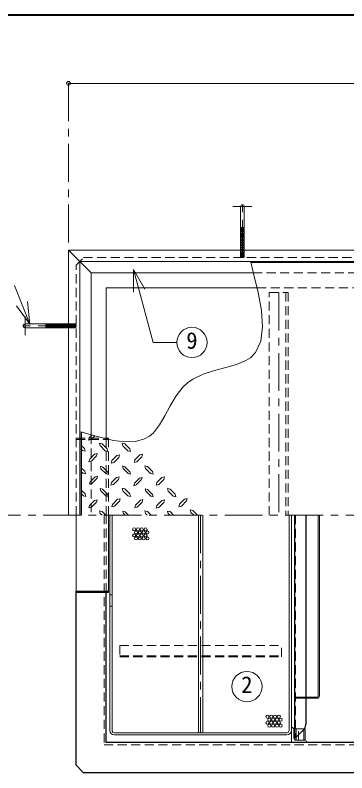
# Model space of a CAD drawing. Units: millimetres at full size, sheet at 1:10; details may follow other scales. Extents: x -2125 to 1925, y -1405 to 1405.
# Drawn here: x -1218 to -780, y 405 to 1405 of the extents above; entities that cross this region are included whole.
import ezdxf
from ezdxf.enums import TextEntityAlignment as Align

# ---------------------------------------------------------------- set-up
doc = ezdxf.new("R2010")
doc.units = ezdxf.units.MM
doc.header["$LTSCALE"] = 10
doc.header["$PDMODE"] = 32
doc.header["$PDSIZE"] = 5
doc.linetypes.add('CHAIN1', pattern=[8, 5, -1, 1, -1])
doc.linetypes.add('DASHED1', pattern=[1.8, 1.2, -0.6])
doc.layers.add('0-6', color=5, linetype='Continuous', lineweight=25)
doc.layers.add('0-A', color=4, linetype='Continuous', lineweight=9)
doc.styles.add('ＭＳ ゴシック', font='')
doc.styles.get('ＭＳ ゴシック').set_extended_font_data('MS Gothic')

msp = doc.modelspace()

# ---------------------------------------------------------------- linework, layer by layer
at = {"layer": '0-6'}
for p, q in [((-849.05, 745.02), (-849.05, 451.02)), ((-834.05, 745.02), (-834.05, 468.73)), ((-836.95, 461.68), (-847.55, 451.02)), ((-849.05, 451.02), (-847.55, 451.02))]:
    msp.add_line(p, q, dxfattribs=at)
at = {"layer": '0-6', "color": 7, "linetype": 'DASHED1', "lineweight": 18}
msp.add_line((-847.55, 745.02), (-847.55, 451.02), dxfattribs=at)
at = {"layer": '0-6', "color": 4, "linetype": 'DASHED1', "lineweight": 9}
for p, q in [((-846.05, 505.02), (-834.05, 505.02)), ((-834.05, 503.52), (-846.05, 503.52))]:
    msp.add_line(p, q, dxfattribs=at)
for radius, start in [(3, 90.00252), (1.5, 90)]:
    msp.add_arc((-846.05, 502.02), radius, start, 180, dxfattribs=at)
at = {"layer": '0-6'}
msp.add_arc((-844.05, 468.73), 10, 315.18818, 0, dxfattribs=at)
at = {"layer": '0-A', "color": 1, "lineweight": 40}
msp.add_line((1925.2, 1405.02), (-2124.8, 1405.02), dxfattribs=at)
at = {"layer": '0-A', "linetype": 'CHAIN1'}
for p, q in [((-1147.8, 1105.02), (-1147.8, 1315.02)), ((-917.8, 1085.02), (-917.8, 1164.92)), ((-930.3, 1152.42), (-905.3, 1152.42)), ((-869.8, 1039.02), (-869.8, 745.02)), ((-1205.19, 1007.52), (-1205.19, 982.52)), ((-1137.8, 995.02), (-1217.69, 995.02)), ((-1261.13, 745.02), (817.2, 745.02)), ((-973.05, 745.02), (-973.05, 458.02))]:
    msp.add_line(p, q, dxfattribs=at)
at = {"layer": '0-A'}
for p, q in [((-1147.8, 1315.02), (452.2, 1315.02)), ((-920.3, 1124.92), (-915.3, 1124.92)), ((-915.3, 1124.05), (-920.3, 1124.46)), ((-915.3, 1123.04), (-920.3, 1123.45)), ((-915.3, 1122.04), (-920.3, 1122.45)), ((-915.3, 1121.04), (-920.3, 1121.45)), ((-915.3, 1120.03), (-920.3, 1120.44)), ((-915.3, 1119.03), (-920.3, 1119.44)), ((-915.3, 1118.03), (-920.3, 1118.44)), ((-915.3, 1117.02), (-920.3, 1117.43)), ((-915.3, 1116.02), (-920.3, 1116.43)), ((-915.3, 1115.02), (-920.3, 1115.43)), ((-915.3, 1114.01), (-920.3, 1114.42)), ((-915.3, 1113.01), (-920.3, 1113.42)), ((-915.3, 1112.01), (-920.3, 1112.42)), ((-915.3, 1111), (-920.3, 1111.41)), ((-915.3, 1110), (-920.3, 1110.41)), ((-915.3, 1109), (-920.3, 1109.41)), ((-915.3, 1107.99), (-920.3, 1108.4)), ((-915.3, 1106.99), (-920.3, 1107.4)), ((-915.3, 1105.99), (-920.3, 1106.4)), ((-915.3, 1104.98), (-920.3, 1105.39)), ((-915.3, 1103.98), (-920.3, 1104.39)), ((-915.3, 1102.98), (-920.3, 1103.39)), ((-915.3, 1101.97), (-920.3, 1102.38)), ((-915.3, 1100.97), (-920.3, 1101.38)), ((-915.3, 1099.97), (-920.3, 1100.38)), ((-915.3, 1098.96), (-920.3, 1099.37)), ((-915.3, 1097.96), (-920.3, 1098.37)), ((-915.3, 1096.96), (-920.3, 1097.37)), ((-915.3, 1095.95), (-920.3, 1096.36)), ((-916.13, 1095.02), (-920.3, 1095.36)), ((-1132.8, 1080.02), (-1117.8, 1065.02)), ((-1117.8, 851.09), (-1117.8, 1065.02)), ((-903.2, 1065.02), (-1117.8, 1065.02)), ((-1097.8, 1045.02), (-898.46, 1045.02)), ((-1097.8, 846.52), (-1097.8, 1045.02)), ((-1177.69, 997.52), (-1177.69, 992.52)), ((-1176.82, 992.52), (-1177.23, 997.52)), ((-1175.82, 992.52), (-1176.23, 997.52)), ((-1174.82, 992.52), (-1175.23, 997.52)), ((-1173.81, 992.52), (-1174.22, 997.52)), ((-1172.81, 992.52), (-1173.22, 997.52)), ((-1171.81, 992.52), (-1172.22, 997.52)), ((-1170.8, 992.52), (-1171.21, 997.52)), ((-1169.8, 992.52), (-1170.21, 997.52)), ((-1168.8, 992.52), (-1169.21, 997.52)), ((-1167.79, 992.52), (-1168.2, 997.52)), ((-1166.79, 992.52), (-1167.2, 997.52)), ((-1165.79, 992.52), (-1166.2, 997.52)), ((-1164.78, 992.52), (-1165.19, 997.52)), ((-1163.78, 992.52), (-1164.19, 997.52)), ((-1162.78, 992.52), (-1163.19, 997.52)), ((-1161.77, 992.52), (-1162.18, 997.52)), ((-1160.77, 992.52), (-1161.18, 997.52)), ((-1159.77, 992.52), (-1160.18, 997.52)), ((-1158.76, 992.52), (-1159.17, 997.52)), ((-1157.76, 992.52), (-1158.17, 997.52)), ((-1156.76, 992.52), (-1157.17, 997.52)), ((-1155.75, 992.52), (-1156.16, 997.52)), ((-1154.75, 992.52), (-1155.16, 997.52)), ((-1153.75, 992.52), (-1154.16, 997.52)), ((-1152.74, 992.52), (-1153.15, 997.52)), ((-1151.74, 992.52), (-1152.15, 997.52)), ((-1150.74, 992.52), (-1151.15, 997.52)), ((-1149.73, 992.52), (-1150.14, 997.52)), ((-1148.73, 992.52), (-1149.14, 997.52)), ((-1147.8, 993.35), (-1148.14, 997.52)), ((-1116.86, 850.83), (-1120.35, 847.29)), ((-1121.29, 843.93), (-1120.35, 847.29)), ((-1117.93, 844.77), (-1121.29, 843.93)), ((-1113.01, 849.77), (-1117.93, 844.77)), ((-1106.7, 840.15), (-1103.34, 839.31)), ((-1105.86, 836.89), (-1106.7, 840.15)), ((-1100.52, 846.52), (-1094.8, 846.52)), ((-1094.8, 845.24), (-1094.8, 846.52)), ((-1076.67, 840.04), (-1073.31, 839.1)), ((-1075.83, 836.68), (-1076.67, 840.04)), ((-1126.65, 833.01), (-1130.8, 837.16)), ((-1129.17, 830.49), (-1130.8, 832.12)), ((-1129.17, 830.49), (-1125.81, 829.65)), ((-1126.65, 833.01), (-1125.81, 829.65)), ((-1099.14, 830.17), (-1105.86, 836.89)), ((-1096.72, 832.69), (-1103.34, 839.31)), ((-1099.14, 830.17), (-1095.88, 829.33)), ((-1096.72, 832.69), (-1095.88, 829.33)), ((-1069.21, 830.07), (-1075.83, 836.68)), ((-1066.8, 832.48), (-1073.31, 839.1)), ((-1069.21, 830.07), (-1065.85, 829.12)), ((-1066.8, 832.48), (-1065.85, 829.12)), ((-1113.21, 825.66), (-1119.72, 819.04)), ((-1110.69, 823.24), (-1117.3, 816.52)), ((-1113.21, 825.66), (-1109.85, 826.5)), ((-1110.69, 823.24), (-1109.85, 826.5)), ((-1083.7, 823.77), (-1090.32, 817.15)), ((-1081.29, 821.35), (-1087.9, 814.74)), ((-1083.7, 823.77), (-1080.34, 824.71)), ((-1081.29, 821.35), (-1080.34, 824.71)), ((-1053.25, 824.61), (-1059.87, 817.99)), ((-1053.25, 824.61), (-1049.89, 825.55)), ((-1050.84, 822.19), (-1049.89, 825.55)), ((-1120.66, 815.68), (-1119.72, 819.04)), ((-1117.3, 816.52), (-1120.66, 815.68)), ((-1076.56, 810.01), (-1073.2, 809.07)), ((-1075.62, 806.65), (-1076.56, 810.01)), ((-1046.74, 810.01), (-1043.38, 809.17)), ((-1045.9, 806.76), (-1046.74, 810.01)), ((-1126.33, 803.19), (-1130.8, 807.65)), ((-1128.75, 800.67), (-1130.8, 802.72)), ((-1128.75, 800.67), (-1125.39, 799.83)), ((-1126.33, 803.19), (-1125.39, 799.83)), ((-1105.65, 809.59), (-1102.29, 808.65)), ((-1104.81, 806.23), (-1105.65, 809.59)), ((-1098.09, 799.62), (-1104.81, 806.23)), ((-1095.67, 802.03), (-1102.29, 808.65)), ((-1095.67, 802.03), (-1094.83, 798.67)), ((-1069, 800.04), (-1075.62, 806.65)), ((-1066.59, 802.45), (-1073.2, 809.07)), ((-1069, 800.04), (-1065.64, 799.09)), ((-1066.59, 802.45), (-1065.64, 799.09)), ((-1039.18, 800.14), (-1045.9, 806.76)), ((-1036.77, 802.56), (-1043.38, 809.17)), ((-1039.18, 800.14), (-1035.93, 799.2)), ((-1036.77, 802.56), (-1035.93, 799.2)), ((-1112.68, 795.84), (-1119.3, 789.22)), ((-1110.27, 793.42), (-1116.88, 786.81)), ((-1112.68, 795.84), (-1109.32, 796.78)), ((-1110.27, 793.42), (-1109.32, 796.78)), ((-1098.09, 799.62), (-1094.83, 798.67)), ((-1084.23, 794.68), (-1090.74, 788.07)), ((-1081.71, 792.27), (-1088.32, 785.55)), ((-1084.23, 794.68), (-1080.87, 795.52)), ((-1081.71, 792.27), (-1080.87, 795.52)), ((-1053.88, 793.95), (-1060.5, 787.33)), ((-1051.47, 791.53), (-1058.08, 784.92)), ((-1053.88, 793.95), (-1050.52, 794.89)), ((-1051.47, 791.53), (-1050.52, 794.89)), ((-1024.27, 794.68), (-1030.89, 788.07)), ((-1021.86, 792.27), (-1028.47, 785.55)), ((-1024.27, 794.68), (-1020.91, 795.52)), ((-1021.86, 792.27), (-1020.91, 795.52)), ((-1120.14, 785.86), (-1119.3, 789.22)), ((-1116.88, 786.81), (-1120.14, 785.86)), ((-1106.07, 780.4), (-1102.71, 779.56)), ((-1105.12, 777.15), (-1106.07, 780.4)), ((-1091.68, 784.71), (-1090.74, 788.07)), ((-1088.32, 785.55), (-1091.68, 784.71)), ((-1076.67, 780.61), (-1073.31, 779.67)), ((-1075.83, 777.25), (-1076.67, 780.61)), ((-1061.34, 783.97), (-1060.5, 787.33)), ((-1058.08, 784.92), (-1061.34, 783.97)), ((-1031.73, 784.71), (-1030.89, 788.07)), ((-1028.47, 785.55), (-1031.73, 784.71)), ((-1125.7, 773.16), (-1130.8, 778.25)), ((-1128.12, 770.64), (-1130.8, 773.7)), ((-1128.12, 770.64), (-1124.76, 769.8)), ((-1125.7, 773.16), (-1124.76, 769.8)), ((-1098.51, 770.53), (-1105.12, 777.15)), ((-1096.09, 772.95), (-1102.71, 779.56)), ((-1098.51, 770.53), (-1095.15, 769.59)), ((-1096.09, 772.95), (-1095.15, 769.59)), ((-1069.21, 770.64), (-1075.83, 777.25)), ((-1066.8, 773.16), (-1073.31, 779.67)), ((-1069.21, 770.64), (-1065.85, 769.8)), ((-1066.8, 773.16), (-1065.85, 769.8)), ((-1046.53, 779.98), (-1043.17, 779.14)), ((-1045.69, 776.73), (-1046.53, 779.98)), ((-1038.97, 770.11), (-1045.69, 776.73)), ((-1036.56, 772.53), (-1043.17, 779.14)), ((-1038.97, 770.11), (-1035.72, 769.17)), ((-1036.56, 772.53), (-1035.72, 769.17)), ((-1009.26, 770.11), (-1015.87, 776.83)), ((-1006.84, 772.63), (-1013.46, 779.25)), ((-1009.26, 770.11), (-1006, 769.27)), ((-1006.84, 772.63), (-1006, 769.27)), ((-1113.31, 764.65), (-1119.93, 758.04)), ((-1110.9, 762.24), (-1117.51, 755.52)), ((-1113.31, 764.65), (-1109.95, 765.49)), ((-1110.9, 762.24), (-1109.95, 765.49)), ((-1082.86, 766.02), (-1089.48, 759.4)), ((-1080.34, 763.6), (-1087.06, 756.88)), ((-1082.86, 766.02), (-1079.5, 766.86)), ((-1080.34, 763.6), (-1079.5, 766.86)), ((-1052.73, 764.76), (-1059.34, 758.14)), ((-1050.31, 762.34), (-1056.93, 755.62)), ((-1052.73, 764.76), (-1049.37, 765.6)), ((-1050.31, 762.34), (-1049.37, 765.6)), ((-1024.38, 764.44), (-1030.89, 757.83)), ((-1024.38, 764.44), (-1021.02, 765.28)), ((-1021.86, 762.03), (-1021.02, 765.28)), ((-994.35, 766.23), (-1000.96, 759.61)), ((-991.83, 763.81), (-998.55, 757.09)), ((-994.35, 766.23), (-990.99, 767.07)), ((-991.83, 763.81), (-990.99, 767.07)), ((-1120.87, 754.68), (-1119.93, 758.04)), ((-1117.51, 755.52), (-1120.87, 754.68)), ((-1106.7, 750.69), (-1103.34, 749.74)), ((-1105.75, 747.33), (-1106.7, 750.69)), ((-1090.32, 756.04), (-1089.48, 759.4)), ((-1087.06, 756.88), (-1090.32, 756.04)), ((-1076.04, 750.48), (-1072.68, 749.64)), ((-1075.2, 747.22), (-1076.04, 750.48)), ((-1046.74, 750.69), (-1043.38, 749.74)), ((-1045.9, 747.33), (-1046.74, 750.69)), ((-1001.8, 756.25), (-1000.96, 759.61)), ((-998.55, 757.09), (-1001.8, 756.25)), ((-977.19, 745.02), (-983.53, 751.21)), ((-1103.44, 745.02), (-1105.75, 747.33)), ((-1098.61, 745.02), (-1103.34, 749.74)), ((-1093.05, 640.02), (-1093.05, 745.02)), ((-1090.05, 745.02), (-1090.05, 640.02)), ((-1072.99, 745.02), (-1075.2, 747.22)), ((-1068.24, 745.02), (-1072.68, 749.64)), ((-1043.59, 745.02), (-1045.9, 747.33)), ((-1038.66, 745.02), (-1043.38, 749.74)), ((-1008.73, 745.02), (-1013.46, 749.74)), ((-982.17, 745.02), (-985.95, 748.8)), ((-817.55, 506.52), (-817.55, 745.02)), ((-816.05, 506.52), (-816.05, 745.02)), ((-834.05, 505.02), (-819.05, 505.02)), ((-834.05, 503.52), (-819.05, 503.52))]:
    msp.add_line(p, q, dxfattribs=at)
at = {"layer": '0-A', "color": 7, "lineweight": 18}
for p, q in [((-920.3, 1152.42), (-920.3, 1095.02)), ((-915.3, 1152.42), (-915.3, 1095.02)), ((-1147.8, 1095.02), (-1132.8, 1080.02)), ((-1147.8, 1095.02), (-1147.8, 745.02)), ((452.2, 1095.02), (-1147.8, 1095.02)), ((-1132.8, 1080.02), (-1132.8, 745.02)), ((437.2, 1080.02), (-1132.8, 1080.02)), ((-1061.8, 1069.22), (-1046.8, 1043.24)), ((-1061.8, 1069.22), (-1061.8, 1039.22)), ((-1198.76, 997.26), (-1218.93, 1048.42)), ((-1198.76, 997.26), (-1216.61, 1021.37)), ((-1198.76, 997.26), (-1202.17, 1027.07)), ((-1205.19, 997.52), (-1147.8, 997.52)), ((-1205.19, 992.52), (-1147.8, 992.52)), ((-1137.8, 745.02), (-1137.8, 645.02)), ((-1094.8, 645.02), (-1094.8, 745.02)), ((-976.05, 745.02), (-976.05, 458.02)), ((-970.05, 745.02), (-970.05, 458.02)), ((-856.05, 461.02), (-856.05, 745.02)), ((-853.05, 461.02), (-853.05, 745.02)), ((-1093.05, 461.02), (-1093.05, 640.02)), ((-1093.05, 640.02), (-1090.05, 640.02)), ((-1090.05, 461.02), (-1090.05, 640.02)), ((-852.8, 445.02), (-852.8, 465.02)), ((-849.8, 451.02), (-849.8, 462.02)), ((-836.8, 448.02), (-836.8, 461.84)), ((-834.65, 463.02), (-835.84, 463.02)), ((-834.65, 448.02), (-834.65, 463.02)), ((-1087.05, 458.02), (-859.05, 458.02)), ((-1087.05, 455.02), (-859.05, 455.02)), ((-846.8, 448.02), (-846.8, 451.77)), ((-846.8, 448.02), (-834.65, 448.02))]:
    msp.add_line(p, q, dxfattribs=at)
at = {"layer": '0-A', "linetype": 'DASHED1'}
for p, q in [((-920.3, 1095.02), (-920.3, 1085.02)), ((-915.3, 1093.95), (-920.3, 1094.36)), ((-915.3, 1092.94), (-920.3, 1093.35)), ((-915.3, 1091.94), (-920.3, 1092.35)), ((-915.3, 1090.94), (-920.3, 1091.35)), ((-915.3, 1089.93), (-920.3, 1090.34)), ((-915.3, 1094.95), (-916.13, 1095.02)), ((-915.3, 1095.02), (-915.3, 1085.02)), ((-1137.8, 1075.02), (-1127.8, 1085.02)), ((-1127.8, 1085.02), (432.2, 1085.02)), ((-915.3, 1088.93), (-920.3, 1089.34)), ((-915.3, 1087.93), (-920.3, 1088.34)), ((-915.3, 1086.92), (-920.3, 1087.33)), ((-915.3, 1085.92), (-920.3, 1086.33)), ((-916.54, 1085.02), (-920.3, 1085.33)), ((-1137.8, 745.02), (-1137.8, 1075.02)), ((422.2, 1065.02), (-903.2, 1065.02)), ((-898.46, 1045.02), (402.2, 1045.02)), ((-860.3, 1039.02), (-860.3, 745.02)), ((-1147.8, 997.52), (-1137.8, 997.52)), ((-1147.73, 992.52), (-1147.8, 993.35)), ((-1147.8, 992.52), (-1137.8, 992.52)), ((-1146.72, 992.52), (-1147.13, 997.52)), ((-1145.72, 992.52), (-1146.13, 997.52)), ((-1144.72, 992.52), (-1145.13, 997.52)), ((-1143.71, 992.52), (-1144.12, 997.52)), ((-1142.71, 992.52), (-1143.12, 997.52)), ((-1141.71, 992.52), (-1142.12, 997.52)), ((-1140.7, 992.52), (-1141.11, 997.52)), ((-1139.7, 992.52), (-1140.11, 997.52)), ((-1138.7, 992.52), (-1139.11, 997.52)), ((-1137.8, 993.76), (-1138.1, 997.52)), ((-1117.8, 851.09), (-1117.8, 745.02)), ((-1137.8, 846.52), (-1100.52, 846.52)), ((-1137.8, 845.02), (-1094.8, 845.02)), ((-1097.8, 745.02), (-1097.8, 846.52)), ((-1094.8, 745.02), (-1094.8, 845.24)), ((-1093.05, 625.02), (-1090.05, 625.02)), ((-1080.05, 573.02), (-1080.05, 558.02)), ((-1080.05, 573.02), (-866.05, 573.02)), ((-866.05, 558.02), (-866.05, 573.02)), ((-1080.05, 559.52), (-866.05, 559.52)), ((-1080.05, 558.02), (-866.05, 558.02)), ((-846.8, 451.77), (-846.8, 463.02)), ((-846.8, 463.02), (-835.84, 463.02)), ((-843.8, 448.02), (-843.8, 463.02)), ((-836.8, 461.84), (-836.8, 463.02))]:
    msp.add_line(p, q, dxfattribs=at)
at = {"layer": '0-A', "color": 5, "lineweight": 25}
for p, q in [((-906.78, 1079.02), (435.2, 1079.02)), ((-1130.8, 854.88), (-1130.8, 745.02)), ((-1137.8, 643.52), (-1094.8, 643.52)), ((-1097.8, 445.02), (-1097.8, 643.52)), ((-1094.8, 643.52), (-1094.8, 645.02)), ((402.2, 445.02), (-1097.8, 445.02)), ((-1127.8, 405.02), (-1137.8, 415.02)), ((432.2, 405.02), (-1127.8, 405.02))]:
    msp.add_line(p, q, dxfattribs=at)
at = {"layer": '0-A', "color": 7, "linetype": 'DASHED1', "lineweight": 18}
for p, q in [((-882.3, 1039.02), (-857.3, 1039.02)), ((-882.3, 745.02), (-882.3, 1039.02)), ((-857.3, 1039.02), (-857.3, 745.02)), ((-1100.8, 745.02), (-1100.8, 442.02)), ((-1097.8, 643.52), (-1097.8, 745.02)), ((-1100.8, 442.02), (405.2, 442.02))]:
    msp.add_line(p, q, dxfattribs=at)
at = {"layer": '0-A', "color": 7, "lineweight": 18}
for points in [[(-906.78, 1079.02), (-902.99, 1064.19), (-897.05, 1039.08), (-892.78, 1015.26), (-891.22, 993.53), (-893.42, 974.71), (-900.44, 959.61), (-907.13, 952.88), (-913.16, 949.07), (-925.6, 943.96), (-939.8, 939.91), (-954.8, 935.98), (-969.66, 931.24), (-983.41, 924.76), (-990.5, 919.83), (-996.57, 914.1), (-1005.52, 902.47), (-1013.15, 889.54), (-1020.21, 876.41), (-1027.41, 864.16), (-1035.47, 853.87), (-1040.82, 849.24), (-1047.06, 845.67), (-1059.34, 842.31), (-1073.23, 841.9), (-1088.38, 843.81), (-1104.44, 847.39), (-1121.05, 851.99), (-1130.8, 854.88)], [(-1061.8, 1069.22), (-1036.02, 973.01), (-1004.53, 973.01)]]:
    msp.add_lwpolyline(points, dxfattribs=at)
at = {"layer": '0-A'}
for points in [[(-1050.84, 822.19), (-1057.45, 815.58), (-1060.71, 814.63), (-1059.87, 817.99)], [(-1087.9, 814.74), (-1091.26, 813.9), (-1090.32, 817.15)], [(-1015.87, 776.83), (-1016.82, 780.09), (-1013.46, 779.25)], [(-1021.86, 762.03), (-1028.47, 755.31), (-1031.83, 754.47), (-1030.89, 757.83)], [(-1056.93, 755.62), (-1060.18, 754.78), (-1059.34, 758.14)], [(-1013.56, 745.02), (-1015.87, 747.33), (-1016.82, 750.58), (-1013.46, 749.74)], [(-985.95, 748.8), (-986.89, 752.16), (-983.53, 751.21)]]:
    msp.add_lwpolyline(points, dxfattribs=at)
at = {"layer": '0-A', "color": 5, "lineweight": 25}
msp.add_lwpolyline([(-1137.8, 415.02), (-1137.8, 645.02), (-1094.8, 645.02)], dxfattribs=at)
at = {"layer": '0-A', "color": 7, "lineweight": 18}
for centre in [(-984.53, 973.01), (-911.89, 518.89)]:
    msp.add_circle(centre, 20, dxfattribs=at)
at = {"layer": '0-A'}
for centre in [(-1060.93, 726.34), (-1060.93, 718.34), (-1058.43, 722.34), (-1055.93, 726.34), (-1055.93, 718.34), (-1053.43, 722.34), (-1050.93, 726.34), (-1050.93, 718.34), (-1048.43, 722.34), (-1045.93, 726.34), (-1045.93, 718.34), (-1043.43, 722.34), (-1058.43, 714.34), (-1053.43, 714.34), (-1048.43, 714.34), (-1043.43, 714.34), (-884.66, 479.2), (-879.66, 479.2), (-874.66, 479.2), (-869.66, 479.2), (-884.66, 471.2), (-882.16, 475.2), (-879.66, 471.2), (-877.16, 475.2), (-874.66, 471.2), (-872.16, 475.2), (-869.66, 471.2), (-867.16, 475.2), (-882.16, 467.2), (-877.16, 467.2), (-872.16, 467.2), (-867.16, 467.2)]:
    msp.add_circle(centre, 2, dxfattribs=at)
at = {"layer": '0-A', "color": 7, "lineweight": 18}
for centre, radius, start, end in [((-917.8, 1152.42), 2.5, 0, 180), ((-1205.19, 995.02), 2.5, 90, 270), ((-1087.05, 461.02), 6, 180, 270), ((-1087.05, 461.02), 3, 180, 270), ((-859.05, 461.02), 3, 270, 0), ((-859.05, 461.02), 6, 270, 0), ((-852.8, 462.02), 3, 0, 90), ((-846.8, 451.02), 3, 180, 270), ((-835.8, 445.02), 3, 0, 90)]:
    msp.add_arc(centre, radius, start, end, dxfattribs=at)
at = {"layer": '0-A'}
for radius in [1.5, 3]:
    msp.add_arc((-819.05, 506.52), radius, 270, 0, dxfattribs=at)
msp.add_point((-1147.8, 1315.02), dxfattribs=at)

# ---------------------------------------------------------------- texts
at = {"layer": '0-A', "color": 7, "style": 'ＭＳ ゴシック'}
for s, p in [('9', (-992.03, 958.01)), ('2', (-919.39, 503.89))]:
    msp.add_text(s, height=21.99, dxfattribs=at).set_placement(p, align=Align.BOTTOM_LEFT)

doc.saveas('drawing.dxf')
